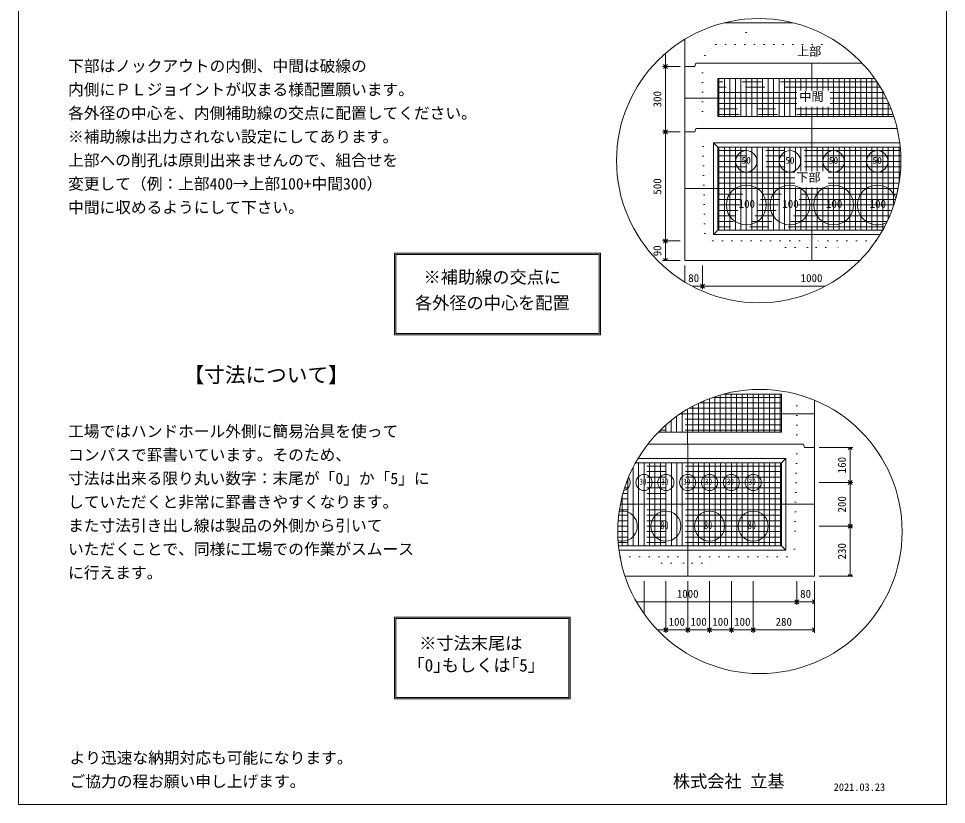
# Model space of a CAD drawing. Units: millimetres, scale not verified. Extents: x -4890 to 18490, y -2313 to 2312.
# Drawn here: x -4890 to -1830, y -1963 to 631 of the extents above; entities that cross this region are included whole.
import ezdxf
from ezdxf.enums import TextEntityAlignment as Align

# ---------------------------------------------------------------- set-up
doc = ezdxf.new("R2010")
doc.units = ezdxf.units.MM
doc.header["$LTSCALE"] = 10
doc.linetypes.add('USER2', pattern=[50.8, 31.75, -6.35, 6.35, -6.35])
doc.linetypes.add('USER5', pattern=[3.185, 0.01, -3.175])
doc.layers.add('0-4_kakure', color=7, linetype='Continuous', lineweight=18)
doc.layers.add('0-5_sunpou', color=7, linetype='Continuous', lineweight=5)
doc.styles.add('ＭＳ ゴシック', font='')
doc.styles.get('ＭＳ ゴシック').set_extended_font_data('MS Gothic')

# ---------------------------------------------------------------- blocks, each defined once
blk = doc.blocks.new('_Open90_36')
at = {"layer": '0-5_sunpou'}
blk.add_line((0, 0), (-1, 0), dxfattribs=at)
blk.add_lwpolyline([(-0.5, 0.5), (0, 0), (-0.5, -0.5)], dxfattribs=at)

msp = doc.modelspace()

# ---------------------------------------------------------------- linework, layer by layer
at = {"layer": '0-4_kakure'}
for p, q in [((-4889.76, 2312.43), (-4889.76, -1962.57)), ((-1829.76, 2312.43), (-1829.76, -1962.57)), ((-2562.5, 616.78), (-2508.46, 616.78)), ((-2562.5, 616.78), (-2508.46, 616.78)), ((-2562.5, 616.78), (-2508.46, 616.78)), ((-2335.4, 616.78), (-2562.5, 616.78)), ((-2562.46, 616.78), (-2335.4, 616.78)), ((-2562.46, 616.78), (-2335.4, 616.78)), ((-2692.06, 472.78), (-2692.06, 562.8)), ((-2692.06, 472.78), (-2692.06, -168.02)), ((-2659.66, 472.78), (-2692.06, 472.78)), ((-2659.66, 472.78), (-2692.06, 472.78)), ((-2656.06, 483.58), (-2659.66, 472.78)), ((-2273.84, 483.58), (-2655.44, 483.58)), ((-2107.86, 483.58), (-2274.46, 483.58)), ((-2659.66, 256.78), (-2692.06, 256.78)), ((-2659.66, 256.78), (-2692.06, 256.78)), ((-2656.06, 267.58), (-2659.66, 256.78)), ((-2273.84, 267.58), (-2655.44, 267.58)), ((-1992.15, 267.58), (-2274.46, 267.58)), ((-2692.06, -168.02), (-2115.75, -168.02)), ((-2692.06, -168.02), (-2115.75, -168.02)), ((-2692.06, -168.02), (-2115.75, -168.02)), ((-2265.36, -986.6), (-2265.36, -628.65)), ((-2301.36, -774.2), (-2297.76, -785)), ((-2265.36, -785), (-2297.76, -785)), ((-4889.76, -1962.57), (-1829.76, -1962.57)), ((-4889.76, -1962.57), (-1829.76, -1962.57)), ((-4889.76, -1962.57), (-1829.76, -1962.57)), ((-4889.76, -1962.57), (-1829.76, -1962.57))]:
    msp.add_line(p, q, dxfattribs=at)
at = {"layer": '0-4_kakure', "linetype": 'USER5'}
for p, q in [((-2490.46, 616.78), (-2490.46, 628.9)), ((-2490.46, 616.78), (-2490.46, 544.78)), ((-2626.64, 508.78), (-2590.64, 544.78)), ((-2590.64, 544.78), (-2178.37, 544.78)), ((-2626.64, 508.78), (-2633.84, 483.58)), ((-2633.84, 483.58), (-2633.84, 267.58)), ((-2626.41, -78.02), (-2633.84, 267.58)), ((-2626.41, -78.02), (-2600.66, -103.22)), ((-2600.66, -103.22), (-2273.84, -103.22)), ((-2360.24, -124.82), (-2381.84, -103.22)), ((-2062.2, -103.22), (-2273.84, -103.22)), ((-2187.44, -124.82), (-2165.84, -103.22)), ((-2360.24, -124.82), (-2288.24, -124.82)), ((-2288.24, -124.82), (-2285.36, -168.02)), ((-2259.44, -124.82), (-2262.32, -168.02)), ((-2259.44, -124.82), (-2187.44, -124.82)), ((-2322.95, -774.2), (-2322.95, -609.07)), ((-2322.95, -774.2), (-2330.39, -1119.8)), ((-2330.39, -1119.8), (-2356.13, -1145)), ((-2906.19, -1145), (-2682.95, -1145)), ((-2769.35, -1166.6), (-2790.95, -1145)), ((-2356.13, -1145), (-2682.95, -1145)), ((-2596.55, -1166.6), (-2574.95, -1145)), ((-2769.35, -1166.6), (-2697.35, -1166.6)), ((-2697.35, -1166.6), (-2694.47, -1209.8)), ((-2668.55, -1166.6), (-2671.43, -1209.8)), ((-2668.55, -1166.6), (-2596.55, -1166.6))]:
    msp.add_line(p, q, dxfattribs=at)
at = {"layer": '0-4_kakure', "color": 150}
for p, q in [((-2756.37, 515.9), (-2756.37, 485.74)), ((-2707.9, 472.78), (-2765.73, 472.78)), ((-2723.74, 472.78), (-2765.73, 472.78)), ((-2756.37, 459.82), (-2756.37, 269.74)), ((-2707.9, 256.78), (-2765.73, 256.78)), ((-2707.9, 256.78), (-2765.73, 256.78)), ((-2756.37, 243.82), (-2756.37, -90.26)), ((-2707.9, -103.22), (-2765.73, -103.22)), ((-2723.74, -103.22), (-2765.73, -103.22)), ((-2756.37, -116.18), (-2756.37, -155.06)), ((-2707.9, -168.02), (-2765.73, -168.02)), ((-2692.06, -183.86), (-2692.06, -239.07)), ((-2634.46, -183.86), (-2634.46, -261.92)), ((-2634.46, -183.86), (-2634.46, -261.92)), ((-2668.27, -252.56), (-2647.42, -252.56)), ((-2621.5, -252.56), (-2229.63, -252.56)), ((-2249.52, -785), (-2138.2, -785)), ((-2147.56, -797.96), (-2147.56, -887.24)), ((-2249.52, -900.2), (-2138.2, -900.2)), ((-2249.52, -900.2), (-2138.2, -900.2)), ((-2147.56, -913.16), (-2147.56, -1031.24)), ((-2249.52, -1044.2), (-2138.2, -1044.2)), ((-2249.52, -1044.2), (-2138.2, -1044.2)), ((-2147.56, -1057.16), (-2147.56, -1196.84)), ((-2249.52, -1209.8), (-2138.2, -1209.8)), ((-2826.95, -1225.64), (-2826.95, -1333.45)), ((-2754.95, -1225.64), (-2754.95, -1396.1)), ((-2754.95, -1225.64), (-2754.95, -1396.1)), ((-2682.95, -1225.64), (-2682.95, -1396.1)), ((-2682.95, -1225.64), (-2682.95, -1396.1)), ((-2610.95, -1225.64), (-2610.95, -1396.1)), ((-2610.95, -1225.64), (-2610.95, -1396.1)), ((-2538.95, -1225.64), (-2538.95, -1396.1)), ((-2538.95, -1225.64), (-2538.95, -1396.1)), ((-2466.95, -1225.64), (-2466.95, -1396.1)), ((-2466.95, -1225.64), (-2466.95, -1396.1)), ((-2322.96, -1225.64), (-2322.96, -1303.71)), ((-2322.96, -1225.64), (-2322.96, -1303.71)), ((-2265.36, -1225.64), (-2265.36, -1303.71)), ((-2265.36, -1225.64), (-2265.36, -1396.1)), ((-2851.92, -1294.35), (-2335.92, -1294.35)), ((-2310, -1294.35), (-2278.32, -1294.35)), ((-2782.82, -1386.74), (-2767.91, -1386.74)), ((-2741.99, -1386.74), (-2695.91, -1386.74)), ((-2669.99, -1386.74), (-2623.91, -1386.74)), ((-2597.99, -1386.74), (-2551.91, -1386.74)), ((-2525.99, -1386.74), (-2479.91, -1386.74)), ((-2453.99, -1386.74), (-2278.32, -1386.74))]:
    msp.add_line(p, q, dxfattribs=at)
at = {"layer": '0-4_kakure', "color": 1}
for p, q in [((-2273.84, 393.41), (-2273.84, 483.58)), ((-2322.84, 368.38), (-2692.06, 368.38)), ((-2028.01, 368.38), (-2212.68, 368.38)), ((-2273.84, 267.58), (-2273.84, 339.51)), ((-2273.84, 127.61), (-2273.84, 267.58)), ((-2691.44, 69.58), (-1989.25, 69.58)), ((-2273.84, -168.02), (-2273.84, 73.71)), ((-2683.57, -774.2), (-2683.57, -658.36)), ((-2266.58, -673.4), (-2707.34, -673.4)), ((-2682.95, -1209.8), (-2682.95, -774.2)), ((-2904.97, -972.2), (-2265.35, -972.2))]:
    msp.add_line(p, q, dxfattribs=at)
at = {"layer": '0-4_kakure', "color": 6, "linetype": 'USER2'}
for p, q in [((-2583.44, 433.18), (-2273.84, 433.18)), ((-2583.44, 433.18), (-2583.44, 307.18)), ((-2066.55, 433.18), (-2273.84, 433.18)), ((-2583.44, 307.18), (-2273.84, 307.18)), ((-2003.16, 307.18), (-2273.84, 307.18)), ((-2373.97, -608.6), (-2564.79, -608.6)), ((-2373.97, -608.6), (-2373.97, -734.6)), ((-2780.53, -734.6), (-2683.57, -734.6)), ((-2373.97, -734.6), (-2683.57, -734.6))]:
    msp.add_line(p, q, dxfattribs=at)
at = {"layer": '0-4_kakure', "color": 150, "linetype": 'USER2'}
for p, q in [((-2579.84, 307.18), (-2579.84, 433.18)), ((-2561.84, 307.18), (-2561.84, 433.18)), ((-2543.84, 307.18), (-2543.84, 433.18)), ((-2525.84, 307.18), (-2525.84, 433.18)), ((-2507.84, 307.18), (-2507.84, 433.18)), ((-2489.84, 307.18), (-2489.84, 433.18)), ((-2471.84, 307.18), (-2471.84, 433.18)), ((-2453.84, 307.18), (-2453.84, 433.18)), ((-2435.84, 307.18), (-2435.84, 433.18)), ((-2399.84, 307.18), (-2399.84, 433.18)), ((-2381.84, 307.18), (-2381.84, 433.18)), ((-2363.84, 307.18), (-2363.84, 433.18)), ((-2327.84, 307.18), (-2327.84, 433.18)), ((-2309.84, 393.41), (-2309.84, 433.18)), ((-2291.84, 393.41), (-2291.84, 433.18)), ((-2255.84, 393.41), (-2255.84, 433.18)), ((-2237.84, 393.41), (-2237.84, 433.18)), ((-2219.84, 393.41), (-2219.84, 433.18)), ((-2183.84, 307.18), (-2183.84, 433.18)), ((-2165.84, 307.18), (-2165.84, 433.18)), ((-2147.84, 307.18), (-2147.84, 433.18)), ((-2111.84, 307.18), (-2111.84, 433.18)), ((-2093.84, 307.18), (-2093.84, 433.18)), ((-2075.84, 307.18), (-2075.84, 433.18)), ((-2047.67, 404.38), (-2583.44, 404.38)), ((-2322.84, 386.38), (-2583.44, 386.38)), ((-2037.33, 386.38), (-2212.68, 386.38)), ((-2039.84, 307.18), (-2039.84, 390.94)), ((-2322.84, 350.38), (-2583.44, 350.38)), ((-2309.84, 307.18), (-2309.84, 339.51)), ((-2291.84, 307.18), (-2291.84, 339.51)), ((-2255.84, 307.18), (-2255.84, 339.51)), ((-2237.84, 307.18), (-2237.84, 339.51)), ((-2219.84, 307.18), (-2219.84, 339.51)), ((-2019.65, 350.38), (-2212.68, 350.38)), ((-2021.84, 307.18), (-2021.84, 355.31)), ((-2012.18, 332.38), (-2583.44, 332.38)), ((-2003.84, 307.18), (-2003.84, 309.25)), ((-1981.29, 195.58), (-2583.44, 195.58)), ((-2579.84, -67.22), (-2579.84, 206.38)), ((-2543.84, -67.22), (-2543.84, 206.38)), ((-2525.84, -67.22), (-2525.84, 206.38)), ((-2507.84, -67.22), (-2507.84, 206.38)), ((-2489.84, -67.22), (-2489.84, 206.38)), ((-2471.84, -67.22), (-2471.84, 206.38)), ((-2453.84, -67.22), (-2453.84, 206.38)), ((-2435.84, -67.22), (-2435.84, 206.38)), ((-2399.84, -67.22), (-2399.84, 206.38)), ((-2381.84, -67.22), (-2381.84, 206.38)), ((-2363.84, -67.22), (-2363.84, 206.38)), ((-2327.84, 127.61), (-2327.84, 206.38)), ((-2309.84, 127.61), (-2309.84, 206.38)), ((-2291.84, 127.61), (-2291.84, 206.38)), ((-2255.84, 127.61), (-2255.84, 206.38)), ((-2237.84, 127.61), (-2237.84, 206.38)), ((-2219.84, 127.61), (-2219.84, 206.38)), ((-2183.84, -67.22), (-2183.84, 206.38)), ((-2165.84, -67.22), (-2165.84, 206.38)), ((-2147.84, -67.22), (-2147.84, 206.38)), ((-2111.84, -67.22), (-2111.84, 206.38)), ((-2093.84, -67.22), (-2093.84, 206.38)), ((-2075.84, -67.22), (-2075.84, 206.38)), ((-2039.84, -67.22), (-2039.84, 206.38)), ((-2021.84, -31.59), (-2021.84, 206.38)), ((-2003.84, 14.48), (-2003.84, 206.38)), ((-1980.34, 177.58), (-2583.44, 177.58)), ((-1980.08, 159.58), (-2583.44, 159.58)), ((-2329.47, 123.58), (-2583.44, 123.58)), ((-1981.64, 123.58), (-2219.3, 123.58)), ((-2329.47, 105.58), (-2583.44, 105.58)), ((-1983.47, 105.58), (-2219.3, 105.58)), ((-2329.47, 87.58), (-2583.44, 87.58)), ((-2327.84, -67.22), (-2327.84, 73.71)), ((-2309.84, -67.22), (-2309.84, 73.71)), ((-2291.84, -67.22), (-2291.84, 73.71)), ((-2255.84, -67.22), (-2255.84, 73.71)), ((-2237.84, -67.22), (-2237.84, 73.71)), ((-2219.84, -67.22), (-2219.84, 73.71)), ((-1986, 87.58), (-2219.3, 87.58)), ((-1993.23, 51.58), (-2583.44, 51.58)), ((-1997.97, 33.58), (-2583.44, 33.58)), ((-2003.48, 15.58), (-2583.44, 15.58)), ((-2016.96, -20.42), (-2583.44, -20.42)), ((-2025, -38.42), (-2583.44, -38.42)), ((-2033.98, -56.42), (-2583.44, -56.42)), ((-2575.57, -734.6), (-2575.57, -611.6)), ((-2557.57, -734.6), (-2557.57, -608.6)), ((-2521.57, -734.6), (-2521.57, -608.6)), ((-2503.57, -734.6), (-2503.57, -608.6)), ((-2485.57, -734.6), (-2485.57, -608.6)), ((-2449.57, -734.6), (-2449.57, -608.6)), ((-2431.57, -734.6), (-2431.57, -608.6)), ((-2413.57, -734.6), (-2413.57, -608.6)), ((-2377.57, -734.6), (-2377.57, -608.6)), ((-2647.57, -734.6), (-2647.57, -639.11)), ((-2373.97, -637.4), (-2643.97, -637.4)), ((-2629.57, -734.6), (-2629.57, -630.94)), ((-2593.57, -734.6), (-2593.57, -617.22)), ((-2701.57, -734.6), (-2701.57, -669.57)), ((-2373.97, -655.4), (-2678.51, -655.4)), ((-2665.57, -734.6), (-2665.57, -648.23)), ((-2737.57, -734.6), (-2737.57, -695.66)), ((-2373.97, -691.4), (-2732.17, -691.4)), ((-2719.57, -734.6), (-2719.57, -681.96)), ((-2773.57, -734.6), (-2773.57, -727.6)), ((-2373.97, -709.4), (-2753.98, -709.4)), ((-2862.95, -1109), (-2862.95, -849.84)), ((-2373.35, -846.2), (-2861.09, -846.2)), ((-2844.95, -1109), (-2844.95, -835.4)), ((-2808.95, -1109), (-2808.95, -835.4)), ((-2790.95, -1109), (-2790.95, -835.4)), ((-2772.95, -1109), (-2772.95, -835.4)), ((-2736.95, -1109), (-2736.95, -835.4)), ((-2718.95, -1109), (-2718.95, -835.4)), ((-2700.95, -1109), (-2700.95, -835.4)), ((-2664.95, -1109), (-2664.95, -835.4)), ((-2646.95, -1109), (-2646.95, -835.4)), ((-2628.95, -1109), (-2628.95, -835.4)), ((-2592.95, -1109), (-2592.95, -835.4)), ((-2574.95, -1109), (-2574.95, -835.4)), ((-2556.95, -1109), (-2556.95, -835.4)), ((-2520.95, -1109), (-2520.95, -835.4)), ((-2502.95, -1109), (-2502.95, -835.4)), ((-2484.95, -1109), (-2484.95, -835.4)), ((-2448.95, -1109), (-2448.95, -835.4)), ((-2430.95, -1109), (-2430.95, -835.4)), ((-2412.95, -1109), (-2412.95, -835.4)), ((-2376.95, -1109), (-2376.95, -835.4)), ((-2373.35, -882.2), (-2877.84, -882.2)), ((-2373.35, -864.2), (-2869.93, -864.2)), ((-2880.95, -1109), (-2880.95, -889.9)), ((-2898.95, -1109), (-2898.95, -945.49)), ((-2373.35, -936.2), (-2896.47, -936.2)), ((-2373.35, -918.2), (-2891.08, -918.2)), ((-2373.35, -954.2), (-2901.1, -954.2)), ((-2373.35, -1008.2), (-2910.54, -1008.2)), ((-2373.35, -990.2), (-2908.12, -990.2)), ((-2373.35, -1026.2), (-2912.27, -1026.2)), ((-2373.35, -1062.2), (-2913.62, -1062.2)), ((-2373.35, -1080.2), (-2913.26, -1080.2)), ((-2373.35, -1098.2), (-2912.21, -1098.2))]:
    msp.add_line(p, q, dxfattribs=at)
at = {"layer": '0-4_kakure', "linetype": 'USER2', "lineweight": 5}
for p, q in [((-2561.84, 307.18), (-2561.84, 433.18)), ((-2489.84, 307.18), (-2489.84, 433.18)), ((-2417.84, 307.18), (-2417.84, 433.18)), ((-2345.84, 307.18), (-2345.84, 433.18)), ((-2201.84, 307.18), (-2201.84, 433.18)), ((-2129.84, 307.18), (-2129.84, 433.18)), ((-2059.11, 422.38), (-2583.44, 422.38)), ((-2057.84, 307.18), (-2057.84, 420.47)), ((-2005.58, 314.38), (-2583.44, 314.38)), ((-2561.84, -67.22), (-2561.84, 206.38)), ((-2489.84, -67.22), (-2489.84, 206.38)), ((-2417.84, -67.22), (-2417.84, 206.38)), ((-2345.84, -67.22), (-2345.84, 206.38)), ((-2201.84, -67.22), (-2201.84, 206.38)), ((-2129.84, -67.22), (-2129.84, 206.38)), ((-2057.84, -67.22), (-2057.84, 206.38)), ((-1985.84, 88.55), (-1985.84, 206.38)), ((-1980.52, 141.58), (-2583.44, 141.58)), ((-2009.8, -2.42), (-2583.44, -2.42)), ((-2539.57, -734.6), (-2539.57, -608.6)), ((-2467.57, -734.6), (-2467.57, -608.6)), ((-2395.57, -734.6), (-2395.57, -608.6)), ((-2611.57, -734.6), (-2611.57, -623.66)), ((-2373.97, -619.4), (-2599.94, -619.4)), ((-2373.97, -727.4), (-2773.36, -727.4)), ((-2755.57, -734.6), (-2755.57, -710.8)), ((-2826.95, -1109), (-2826.95, -835.4)), ((-2754.95, -1109), (-2754.95, -835.4)), ((-2610.95, -1109), (-2610.95, -835.4)), ((-2538.95, -1109), (-2538.95, -835.4)), ((-2466.95, -1109), (-2466.95, -835.4)), ((-2394.95, -1109), (-2394.95, -835.4)), ((-2373.35, -900.2), (-2884.88, -900.2)), ((-2898.95, -1109), (-2898.95, -945.49)), ((-2373.35, -1044.2), (-2913.29, -1044.2))]:
    msp.add_line(p, q, dxfattribs=at)
at = {"layer": '0-4_kakure', "color": 6}
for p, q in [((-2597.84, 220.78), (-2583.44, 206.38)), ((-2597.84, -81.62), (-2597.84, 220.78)), ((-2583.44, 206.38), (-2273.84, 206.38)), ((-2583.44, -67.22), (-2583.44, 206.38)), ((-2273.84, 206.38), (-1982.2, 206.38)), ((-2597.84, -81.62), (-2583.44, -67.22)), ((-2597.84, -81.62), (-2048.25, -81.62)), ((-2583.44, -67.22), (-2039.85, -67.22)), ((-3650.22, -413.06), (-3650.22, -143.06)), ((-3650.22, -143.06), (-2970.22, -143.06)), ((-3645.22, -408.06), (-3645.22, -148.06)), ((-3645.22, -148.06), (-2975.22, -148.06)), ((-2975.22, -408.06), (-2975.22, -148.06)), ((-2970.22, -413.06), (-2970.22, -143.06)), ((-3650.22, -413.06), (-2970.22, -413.06)), ((-3645.22, -408.06), (-2975.22, -408.06)), ((-2358.95, -1123.4), (-2358.95, -821)), ((-2373.35, -1109), (-2373.35, -835.4)), ((-2911.25, -1109), (-2373.35, -1109)), ((-2909.57, -1123.4), (-2358.95, -1123.4)), ((-2358.95, -1123.4), (-2373.35, -1109)), ((-3650.22, -1344.28), (-3070.22, -1344.28)), ((-3650.22, -1614.28), (-3650.22, -1344.28)), ((-3070.22, -1614.28), (-3070.22, -1344.28)), ((-3645.22, -1349.28), (-3075.22, -1349.28)), ((-3645.22, -1609.28), (-3645.22, -1349.28)), ((-3075.22, -1609.28), (-3075.22, -1349.28)), ((-3650.22, -1614.28), (-3070.22, -1614.28)), ((-3645.22, -1609.28), (-3075.22, -1609.28))]:
    msp.add_line(p, q, dxfattribs=at)
for points in [[(-2597.84, 220.78), (-2273.84, 220.78), (-1983.79, 220.78)], [(-2855.31, -835.4), (-2682.95, -835.4), (-2373.35, -835.4), (-2358.95, -821)], [(-2847.04, -821), (-2682.95, -821), (-2358.95, -821)]]:
    msp.add_lwpolyline(points, dxfattribs=at)
at = {"layer": '0-4_kakure'}
for points in [[(-2889.67, -1209.8), (-2265.36, -1209.8), (-2265.36, -785)], [(-2880.52, -1209.8), (-2265.36, -1209.8), (-2265.36, -785)], [(-2301.36, -774.2), (-2682.96, -774.2), (-2815.02, -774.2)]]:
    msp.add_lwpolyline(points, dxfattribs=at)
at = {"layer": '0-4_kakure', "color": 150}
for centre in [(-2448.95, 161.86), (-2444.75, -1061.85)]:
    msp.add_circle(centre, 468.88, dxfattribs=at)
at = {"layer": '0-4_kakure'}
for centre, radius in [((-2489.84, 159.58), 35.28), ((-2345.84, 159.58), 35.28), ((-2201.84, 159.58), 35.28), ((-2057.84, 159.58), 35.28), ((-2489.84, 15.58), 65.52), ((-2345.84, 15.58), 65.52), ((-2201.84, 15.58), 65.52), ((-2826.95, -900.2), 26.64), ((-2754.95, -900.2), 26.64), ((-2682.95, -900.2), 26.64), ((-2610.95, -900.2), 26.64), ((-2538.95, -900.2), 26.64), ((-2466.95, -900.2), 26.64), ((-2754.95, -1044.2), 49.68), ((-2610.95, -1044.2), 49.68), ((-2466.95, -1044.2), 49.68)]:
    msp.add_circle(centre, radius, dxfattribs=at)
for centre, radius, start, end in [((-2057.84, 15.58), 65.52, 20.66629, 298.32089), ((-2898.95, -900.2), 26.64, 281.59033, 39.2294), ((-2898.95, -1044.2), 49.68, 253.99064, 101.55918)]:
    msp.add_arc(centre, radius, start, end, dxfattribs=at)

# ---------------------------------------------------------------- block references
at = {"layer": '0-4_kakure', "xscale": 12.96, "yscale": 12.96}
for p, rotation in [((-2756.37, 472.78), 270), ((-2756.37, 472.78), 90), ((-2756.37, 256.78), 270), ((-2756.37, 256.78), 90), ((-2756.37, -103.22), 270), ((-2756.37, -103.22), 90), ((-2756.37, -168.02), 270), ((-2634.46, -252.56), 180), ((-2147.56, -785), 90), ((-2147.56, -900.2), 270), ((-2147.56, -900.2), 90), ((-2147.56, -1044.2), 270), ((-2147.56, -1044.2), 90), ((-2147.56, -1209.8), 270), ((-2322.96, -1294.35), 180), ((-2754.95, -1386.74), 180), ((-2682.95, -1386.74), 180), ((-2610.95, -1386.74), 180), ((-2538.95, -1386.74), 180), ((-2466.95, -1386.74), 180)]:
    msp.add_blockref('_Open90_36', p, dxfattribs=dict(at, rotation=rotation))
for p in [(-2634.46, -252.56), (-2322.96, -1294.35), (-2265.36, -1294.35), (-2754.95, -1386.74), (-2682.95, -1386.74), (-2610.95, -1386.74), (-2538.95, -1386.74), (-2466.95, -1386.74), (-2265.36, -1386.74)]:
    msp.add_blockref('_Open90_36', p, dxfattribs=at)

# ---------------------------------------------------------------- texts
at = {"layer": '0-4_kakure', "style": 'ＭＳ ゴシック'}
for s, height, p in [('上部', 29.33, (-2322.65, 499.15)), ('下部はノックアウトの内側、中間は破線の', 38.01, (-4726.46, 443.9)), ('内側にＰＬジョイントが収まる様配置願います。', 38.01, (-4726.46, 366.14)), ('中間', 29.33, (-2314.93, 349.68)), ('各外径の中心を、内側補助線の交点に配置してください。', 38.01, (-4726.46, 288.38)), ('※補助線は出力されない設定にしてあります。', 38.01, (-4726.46, 210.62)), ('上部への削孔は原則出来ませんので、組合せを', 38.01, (-4726.46, 132.86)), ('50', 22.43, (-2505.39, 144.94)), ('50', 22.43, (-2361.39, 144.94)), ('50', 22.43, (-2217.39, 144.94)), ('50', 22.43, (-2073.39, 144.94)), ('下部', 29.33, (-2325.16, 83.43)), ('変更して（例：上部400→上部100+中間300）', 38.01, (-4726.46, 55.1)), ('中間に収めるようにして下さい。', 38.01, (-4726.46, -22.66)), ('100', 26.39, (-2515, -1.82)), ('100', 26.39, (-2371, -1.82)), ('100', 26.39, (-2227, -1.82)), ('100', 26.39, (-2083, -1.82)), (' ※補助線の交点に', 41.57, (-3582.5, -255.63)), ('80', 26.39, (-2681.26, -246.8)), ('1000', 26.39, (-2310.46, -246.8)), ('各外径の中心を配置', 41.57, (-3582.5, -340.68)), ('【寸法について】', 49.88, (-4345.41, -584.9)), ('工場ではハンドホール外側に簡易治具を使って', 38.01, (-4726.46, -761.53)), ('コンパスで罫書いています。そのため、', 38.01, (-4726.46, -839.29)), ('寸法は出来る限り丸い数字：末尾が「0」か「5」に', 38.01, (-4726.46, -917.05)), ('していただくと非常に罫書きやすくなります。', 38.01, (-4726.46, -994.81)), ('また寸法引き出し線は製品の外側から引いて', 38.01, (-4726.46, -1072.57)), ('いただくことで、同様に工場での作業がスムース', 38.01, (-4726.46, -1150.33)), ('に行えます。', 38.01, (-4726.46, -1228.09)), ('1000', 26.39, (-2718.96, -1288.59)), ('80', 26.39, (-2312.16, -1288.59)), ('100', 26.39, (-2745.95, -1380.98)), ('100', 26.39, (-2673.95, -1380.98)), ('100', 26.39, (-2601.95, -1380.98)), ('100', 26.39, (-2529.95, -1380.98)), ('280', 26.39, (-2393.15, -1380.98)), ('※寸法末尾は', 41.57, (-3568.48, -1463.64)), ('「0｣もしくは｢5｣', 41.57, (-3607.18, -1536.35)), ('より迅速な納期対応も可能になります。\u3000', 38.01, (-4721.61, -1838.99)), ('ご協力の程お願い申し上げます。', 38.01, (-4721.61, -1916.75)), ('株式会社 立基', 41.57, (-2731.98, -1919.09)), ('2021.03.23', 24.94, (-2201.47, -1925.3))]:
    msp.add_text(s, height=height, dxfattribs=at).set_placement(p, align=Align.BOTTOM_LEFT)
for s, p in [('300', (-2762.13, 337.78)), ('500', (-2762.13, 49.78)), ('90', (-2762.13, -153.62)), ('160', (-2153.32, -869.6)), ('200', (-2153.32, -999.2)), ('230', (-2153.32, -1154))]:
    msp.add_text(s, height=26.39, rotation=90, dxfattribs=at).set_placement(p, align=Align.BOTTOM_LEFT)
at = {"layer": '0-4_kakure', "style": 'ＭＳ ゴシック', "width": 0.7}
for s, height, p in [('30', 20.19, (-2842.08, -913.55)), ('30', 20.19, (-2770.08, -913.55)), ('30', 20.19, (-2698.08, -913.55)), ('30', 20.19, (-2626.08, -913.55)), ('30', 20.19, (-2554.08, -913.55)), ('30', 20.19, (-2482.08, -913.55)), ('80', 26.39, (-2773, -1061.98)), ('80', 26.39, (-2629, -1061.98)), ('80', 26.39, (-2485, -1061.98))]:
    msp.add_text(s, height=height, dxfattribs=at).set_placement(p, align=Align.BOTTOM_LEFT)

doc.saveas('drawing.dxf')
